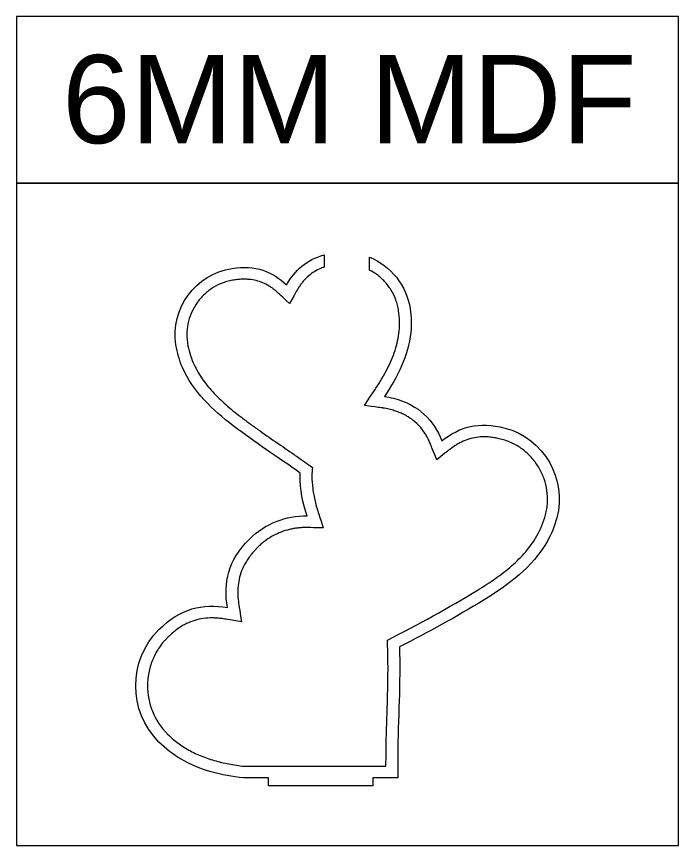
# Model space of a CAD drawing. Header units: millimetres. Extents: x -1524 to 1524, y -318 to 318.
# Drawn here: x -1016 to -508, y -318 to 318 of the extents above; entities that cross this region are included whole.
import ezdxf

# ---------------------------------------------------------------- set-up
doc = ezdxf.new("R2010")
doc.units = ezdxf.units.MM
doc.header["$MEASUREMENT"] = 0
doc.layers.add('Camada 1', color=7, linetype='Continuous')
doc.styles.add('0', font='arial.ttf', dxfattribs={"height": 1})

msp = doc.modelspace()

# ---------------------------------------------------------------- linework, layer by layer
at = {"layer": 'Camada 1', "color": 142, "lineweight": 18}
for points in [[(-1015.9998, 190.0761), (-508, 190.0761), (-508, 317.9237), (-1015.9998, 317.9237), (-1015.9998, 190.0761)], [(-1015.9998, -317.9237), (-508, -317.9237), (-508, 190.0761), (-1015.9998, 190.0761), (-1015.9998, -317.9237)]]:
    msp.add_lwpolyline(points, close=True, dxfattribs=at)
at = {"layer": 'Camada 1', "color": 230, "lineweight": 20}
msp.add_open_spline([(-713.8437, 93.6236), (-716.6719, 112.0412), (-728.955, 126.6794), (-744.9965, 133.3582), (-744.9965, 133.3582), (-744.9965, 133.3582), (-744.9965, 123.4234), (-744.9965, 123.4234), (-744.9965, 123.4234), (-743.1159, 122.4341), (-741.3118, 121.3061), (-739.6011, 120.0508), (-739.6011, 120.0508), (-737.406, 118.4401), (-735.3646, 116.6199), (-733.5109, 114.6171), (-733.5109, 114.6171), (-731.6573, 112.6142), (-729.9914, 110.4285), (-728.5446, 108.0826), (-728.5446, 108.0826), (-727.0978, 105.7367), (-725.8701, 103.2304), (-724.8927, 100.5912), (-724.8927, 100.5912), (-724.4041, 99.2716), (-723.978, 97.9188), (-723.617, 96.5241), (-723.617, 96.5241), (-723.2559, 95.1293), (-722.9598, 93.6927), (-722.7394, 92.2576), (-722.7394, 92.2576), (-721.9459, 87.09), (-721.8223, 81.7786), (-722.3572, 76.5779), (-722.3572, 76.5779), (-722.8703, 71.5884), (-723.9661, 66.7074), (-725.5394, 61.8707), (-725.5394, 61.8707), (-726.326, 59.4523), (-727.232, 57.0451), (-728.2416, 54.6542), (-728.2416, 54.6542), (-729.2512, 52.2633), (-730.3644, 49.8888), (-731.5648, 47.5312), (-731.5648, 47.5312), (-732.7653, 45.1735), (-734.053, 42.8326), (-735.4083, 40.5135), (-735.4083, 40.5135), (-736.086, 39.3539), (-736.7805, 38.1999), (-737.4915, 37.0484), (-737.4915, 37.0484), (-738.2025, 35.8969), (-738.9299, 34.748), (-739.6637, 33.6143), (-739.6637, 33.6143), (-740.0306, 33.0475), (-740.3991, 32.4844), (-740.7786, 31.9094), (-740.7786, 31.9094), (-740.7786, 31.9094), (-741.9395, 30.1596), (-741.9395, 30.1596), (-741.9395, 30.1596), (-741.9395, 30.1596), (-744.2841, 26.6278), (-744.2841, 26.6278), (-744.2841, 26.6278), (-744.2841, 26.6278), (-748.9731, 19.5641), (-748.9731, 19.5641), (-748.9731, 19.5641), (-748.9731, 19.5641), (-743.7285, 18.8384), (-743.7285, 18.8384), (-743.7285, 18.8384), (-743.7285, 18.8384), (-741.1062, 18.4755), (-741.1062, 18.4755), (-741.1062, 18.4755), (-741.1062, 18.4755), (-738.4839, 18.1126), (-738.4839, 18.1126), (-738.4839, 18.1126), (-738.4839, 18.1126), (-737.1728, 17.9312), (-737.1728, 17.9312), (-737.1728, 17.9312), (-737.1728, 17.9312), (-735.8616, 17.7497), (-735.8616, 17.7497), (-735.8616, 17.7497), (-735.8616, 17.7497), (-735.206, 17.659), (-735.206, 17.659), (-735.206, 17.659), (-735.206, 17.659), (-734.8783, 17.6137), (-734.8783, 17.6137), (-734.8783, 17.6137), (-734.8783, 17.6137), (-734.589, 17.5732), (-734.589, 17.5732), (-734.589, 17.5732), (-734.589, 17.5732), (-734.039, 17.4913), (-734.039, 17.4913), (-734.039, 17.4913), (-734.039, 17.4913), (-733.4889, 17.4027), (-733.4889, 17.4027), (-733.4889, 17.4027), (-732.7544, 17.28), (-732.0218, 17.1397), (-731.2866, 16.9804), (-731.2866, 16.9804), (-730.5513, 16.821), (-729.8134, 16.6427), (-729.0835, 16.4476), (-729.0835, 16.4476), (-728.4118, 16.268), (-727.7339, 16.0756), (-727.0769, 15.8778), (-727.0769, 15.8778), (-726.4198, 15.68), (-725.7835, 15.4769), (-725.1608, 15.2668), (-725.1608, 15.2668), (-723.9155, 14.8467), (-722.7248, 14.399), (-721.5897, 13.9268), (-721.5897, 13.9268), (-720.4547, 13.4545), (-719.3755, 12.9578), (-718.346, 12.4375), (-718.346, 12.4375), (-717.3165, 11.9171), (-716.3367, 11.373), (-715.402, 10.8061), (-715.402, 10.8061), (-713.5325, 9.6723), (-711.8431, 8.447), (-710.2925, 7.1245), (-710.2925, 7.1245), (-708.7418, 5.802), (-707.33, 4.3824), (-706.0245, 2.8494), (-706.0245, 2.8494), (-704.7191, 1.3165), (-703.52, -0.3298), (-702.4088, -2.1037), (-702.4088, -2.1037), (-701.8532, -2.9906), (-701.3196, -3.9095), (-700.8064, -4.8618), (-700.8064, -4.8618), (-700.2931, -5.8141), (-699.8002, -6.7999), (-699.3275, -7.8174), (-699.3275, -7.8174), (-699.0911, -8.3261), (-698.8599, -8.8428), (-698.632, -9.3704), (-698.632, -9.3704), (-698.632, -9.3704), (-698.2949, -10.1657), (-698.2949, -10.1657), (-698.2949, -10.1657), (-698.2949, -10.1657), (-697.9602, -10.9849), (-697.9602, -10.9849), (-697.9602, -10.9849), (-697.9602, -10.9849), (-697.5903, -11.9032), (-697.5903, -11.9032), (-697.5903, -11.9032), (-697.5903, -11.9032), (-697.2204, -12.8214), (-697.2204, -12.8214), (-697.2204, -12.8214), (-697.2204, -12.8214), (-696.4807, -14.6579), (-696.4807, -14.6579), (-696.4807, -14.6579), (-696.4807, -14.6579), (-695.0012, -18.3309), (-695.0012, -18.3309), (-695.0012, -18.3309), (-695.0012, -18.3309), (-693.5217, -22.0039), (-693.5217, -22.0039), (-693.5217, -22.0039), (-693.5217, -22.0039), (-690.4071, -19.5588), (-690.4071, -19.5588), (-690.4071, -19.5588), (-690.4071, -19.5588), (-687.2924, -17.1136), (-687.2924, -17.1136), (-687.2924, -17.1136), (-687.2924, -17.1136), (-685.7351, -15.8911), (-685.7351, -15.8911), (-685.7351, -15.8911), (-685.7351, -15.8911), (-684.9566, -15.2798), (-684.9566, -15.2798), (-684.9566, -15.2798), (-684.9566, -15.2798), (-684.1779, -14.6685), (-684.1779, -14.6685), (-684.1779, -14.6685), (-684.1779, -14.6685), (-683.4791, -14.1255), (-683.4791, -14.1255), (-683.4791, -14.1255), (-683.4791, -14.1255), (-682.7901, -13.6044), (-682.7901, -13.6044), (-682.7901, -13.6044), (-682.3295, -13.2608), (-681.8713, -12.9284), (-681.4126, -12.6054), (-681.4126, -12.6054), (-680.4954, -11.9594), (-679.5764, -11.351), (-678.6564, -10.7817), (-678.6564, -10.7817), (-677.7365, -10.2124), (-676.8157, -9.6823), (-675.8917, -9.1908), (-675.8917, -9.1908), (-674.0437, -8.2078), (-672.1832, -7.3792), (-670.287, -6.702), (-670.287, -6.702), (-668.3908, -6.0247), (-666.459, -5.4987), (-664.4554, -5.1262), (-664.4554, -5.1262), (-662.4517, -4.7536), (-660.3763, -4.5345), (-658.1904, -4.4845), (-658.1904, -4.4845), (-657.0975, -4.4595), (-655.9769, -4.4768), (-654.8251, -4.5395), (-654.8251, -4.5395), (-653.6732, -4.6021), (-652.4901, -4.71), (-651.2708, -4.867), (-651.2708, -4.867), (-650.0516, -5.024), (-648.7962, -5.2301), (-647.5073, -5.4872), (-647.5073, -5.4872), (-646.8629, -5.6158), (-646.2101, -5.7572), (-645.542, -5.9136), (-645.542, -5.9136), (-644.8738, -6.07), (-644.1904, -6.2414), (-643.5186, -6.4209), (-643.5186, -6.4209), (-641.9671, -6.8356), (-640.4243, -7.3341), (-638.9335, -7.9003), (-638.9335, -7.9003), (-637.4426, -8.4666), (-636.0037, -9.1006), (-634.608, -9.8005), (-634.608, -9.8005), (-631.8165, -11.2003), (-629.198, -12.8638), (-626.78, -14.7524), (-626.78, -14.7524), (-624.362, -16.641), (-622.1445, -18.7548), (-620.1502, -21.0553), (-620.1502, -21.0553), (-618.156, -23.3557), (-616.3849, -25.8428), (-614.8635, -28.4741), (-614.8635, -28.4741), (-613.342, -31.1055), (-612.0701, -33.8812), (-611.0713, -36.7572), (-611.0713, -36.7572), (-610.0725, -39.6332), (-609.3469, -42.6096), (-608.9164, -45.6474), (-608.9164, -45.6474), (-608.4859, -48.6853), (-608.3506, -51.7845), (-608.5301, -54.9021), (-608.5301, -54.9021), (-608.6198, -56.4609), (-608.7882, -58.0243), (-609.0413, -59.5989), (-609.0413, -59.5989), (-609.2943, -61.1734), (-609.6319, -62.7592), (-610.0466, -64.3107), (-610.0466, -64.3107), (-611.5529, -69.9465), (-613.8082, -75.4289), (-616.6866, -80.503), (-616.6866, -80.503), (-619.1284, -84.8074), (-622.0031, -88.8272), (-625.2487, -92.6316), (-625.2487, -92.6316), (-628.4944, -96.436), (-632.1109, -100.0249), (-636.0007, -103.4229), (-636.0007, -103.4229), (-639.8905, -106.821), (-644.0536, -110.0281), (-648.3838, -113.0795), (-648.3838, -113.0795), (-652.7141, -116.1309), (-657.2116, -119.0266), (-661.7523, -121.7992), (-661.7523, -121.7992), (-684.42, -135.6406), (-707.6482, -148.5423), (-731.3781, -160.4715), (-731.3781, -160.4715), (-731.3136, -162.202), (-731.2457, -163.9556), (-731.1846, -165.6629), (-731.1846, -165.6629), (-731.1235, -167.3702), (-731.0693, -169.0311), (-731.0299, -170.7158), (-731.0299, -170.7158), (-730.95, -174.1286), (-730.9119, -177.535), (-730.9064, -180.9564), (-730.9064, -180.9564), (-730.9009, -184.3779), (-730.9278, -187.8144), (-730.9785, -191.2598), (-730.9785, -191.2598), (-731.0799, -198.1506), (-731.2761, -205.0769), (-731.4938, -212.0385), (-731.4938, -212.0385), (-731.7115, -219.0001), (-731.9507, -225.997), (-732.1359, -233.0203), (-732.1359, -233.0203), (-732.2285, -236.532), (-732.3076, -240.0504), (-732.3636, -243.5781), (-732.3636, -243.5781), (-732.4196, -247.1059), (-732.4525, -250.6431), (-732.4525, -254.1758), (-732.4525, -254.1758), (-732.4525, -254.1758), (-732.4525, -257.1758), (-732.4525, -257.1758), (-732.4525, -257.1758), (-732.4525, -257.1758), (-841.368, -257.1758), (-841.368, -257.1758), (-841.368, -257.1758), (-843.331, -256.9523), (-845.2963, -256.6965), (-847.2448, -256.4062), (-847.2448, -256.4062), (-849.1932, -256.116), (-851.1249, -255.7915), (-853.04, -255.4286), (-853.04, -255.4286), (-856.8703, -254.7029), (-860.6348, -253.8237), (-864.305, -252.7642), (-864.305, -252.7642), (-867.9751, -251.7047), (-871.551, -250.465), (-875.0127, -249.0187), (-875.0127, -249.0187), (-878.4743, -247.5725), (-881.8219, -245.9197), (-885.0425, -244.0303), (-885.0425, -244.0303), (-890.5903, -240.7757), (-895.7688, -236.7875), (-900.3169, -232.2394), (-900.3169, -232.2394), (-900.9495, -231.6068), (-901.5689, -230.9551), (-902.1661, -230.2942), (-902.1661, -230.2942), (-902.7632, -229.6333), (-903.3382, -228.9632), (-903.8933, -228.2823), (-903.8933, -228.2823), (-905.0036, -226.9205), (-906.0348, -225.5156), (-906.9859, -224.0745), (-906.9859, -224.0745), (-907.9371, -222.6335), (-908.8083, -221.1564), (-909.6004, -219.6483), (-909.6004, -219.6483), (-910.3925, -218.1401), (-911.1055, -216.601), (-911.7396, -215.0366), (-911.7396, -215.0366), (-913.0076, -211.9078), (-913.9595, -208.6781), (-914.5944, -205.3963), (-914.5944, -205.3963), (-915.2293, -202.1145), (-915.5472, -198.7806), (-915.5472, -195.4467), (-915.5472, -195.4467), (-915.5472, -192.1128), (-915.2293, -188.7789), (-914.5944, -185.4971), (-914.5944, -185.4971), (-913.9595, -182.2152), (-913.0076, -178.9855), (-911.7396, -175.8567), (-911.7396, -175.8567), (-911.1055, -174.2924), (-910.3925, -172.7532), (-909.6004, -171.2451), (-909.6004, -171.2451), (-908.8083, -169.737), (-907.9371, -168.2599), (-906.9859, -166.8188), (-906.9859, -166.8188), (-906.0348, -165.3778), (-905.0036, -163.9728), (-903.8933, -162.611), (-903.8933, -162.611), (-903.3382, -161.9301), (-902.7632, -161.26), (-902.1661, -160.5991), (-902.1661, -160.5991), (-901.5689, -159.9382), (-900.9495, -159.2866), (-900.3169, -158.654), (-900.3169, -158.654), (-899.7687, -158.1057), (-899.2044, -157.5589), (-898.6465, -157.0352), (-898.6465, -157.0352), (-898.0885, -156.5116), (-897.5369, -156.0111), (-896.986, -155.5278), (-896.986, -155.5278), (-895.8843, -154.5612), (-894.7858, -153.6631), (-893.6943, -152.8331), (-893.6943, -152.8331), (-892.6027, -152.0031), (-891.518, -151.2411), (-890.4376, -150.5409), (-890.4376, -150.5409), (-889.3572, -149.8408), (-888.2811, -149.2024), (-887.2074, -148.6209), (-887.2074, -148.6209), (-885.0601, -147.458), (-882.9225, -146.5224), (-880.7666, -145.778), (-880.7666, -145.778), (-878.6107, -145.0336), (-876.4364, -144.4804), (-874.2116, -144.0962), (-874.2116, -144.0962), (-871.9869, -143.712), (-869.7115, -143.4969), (-867.3624, -143.4403), (-867.3624, -143.4403), (-866.1878, -143.4119), (-864.9948, -143.4233), (-863.782, -143.4732), (-863.782, -143.4732), (-862.5692, -143.5231), (-861.3367, -143.6117), (-860.0821, -143.7381), (-860.0821, -143.7381), (-859.4548, -143.8012), (-858.822, -143.8738), (-858.1851, -143.9555), (-858.1851, -143.9555), (-858.1851, -143.9555), (-857.2246, -144.085), (-857.2246, -144.085), (-857.2246, -144.085), (-857.2246, -144.085), (-856.256, -144.2283), (-856.256, -144.2283), (-856.256, -144.2283), (-856.256, -144.2283), (-855.7687, -144.3051), (-855.7687, -144.3051), (-855.7687, -144.3051), (-855.7687, -144.3051), (-855.2415, -144.3906), (-855.2415, -144.3906), (-855.2415, -144.3906), (-855.2415, -144.3906), (-854.1556, -144.5671), (-854.1556, -144.5671), (-854.1556, -144.5671), (-854.1556, -144.5671), (-851.9838, -144.92), (-851.9838, -144.92), (-851.9838, -144.92), (-851.9838, -144.92), (-847.6402, -145.6258), (-847.6402, -145.6258), (-847.6402, -145.6258), (-847.6402, -145.6258), (-843.2966, -146.3315), (-843.2966, -146.3315), (-843.2966, -146.3315), (-843.2966, -146.3315), (-844.0024, -141.9879), (-844.0024, -141.9879), (-844.0024, -141.9879), (-844.0024, -141.9879), (-844.7081, -137.6443), (-844.7081, -137.6443), (-844.7081, -137.6443), (-844.7081, -137.6443), (-845.061, -135.4724), (-845.061, -135.4724), (-845.061, -135.4724), (-845.061, -135.4724), (-845.2375, -134.3865), (-845.2375, -134.3865), (-845.2375, -134.3865), (-845.2375, -134.3865), (-845.323, -133.8593), (-845.323, -133.8593), (-845.323, -133.8593), (-845.323, -133.8593), (-845.3998, -133.372), (-845.3998, -133.372), (-845.3998, -133.372), (-845.3998, -133.372), (-845.5431, -132.4034), (-845.5431, -132.4034), (-845.5431, -132.4034), (-845.5431, -132.4034), (-845.6726, -131.4429), (-845.6726, -131.4429), (-845.6726, -131.4429), (-845.7543, -130.8061), (-845.8269, -130.1733), (-845.89, -129.546), (-845.89, -129.546), (-846.0164, -128.2914), (-846.105, -127.0588), (-846.1549, -125.8461), (-846.1549, -125.8461), (-846.2049, -124.6333), (-846.2162, -123.4402), (-846.1878, -122.2656), (-846.1878, -122.2656), (-846.1312, -119.9165), (-845.9161, -117.6412), (-845.5319, -115.4164), (-845.5319, -115.4164), (-845.1477, -113.1916), (-844.5945, -111.0174), (-843.8501, -108.8615), (-843.8501, -108.8615), (-843.1057, -106.7055), (-842.1701, -104.568), (-841.0071, -102.4206), (-841.0071, -102.4206), (-840.4257, -101.347), (-839.7873, -100.2708), (-839.0872, -99.1904), (-839.0872, -99.1904), (-838.387, -98.11), (-837.625, -97.0253), (-836.795, -95.9338), (-836.795, -95.9338), (-835.965, -94.8422), (-835.0669, -93.7437), (-834.1003, -92.642), (-834.1003, -92.642), (-833.617, -92.0911), (-833.1165, -91.5395), (-832.5929, -90.9815), (-832.5929, -90.9815), (-832.0692, -90.4236), (-831.5224, -89.8593), (-830.9741, -89.3111), (-830.9741, -89.3111), (-830.1573, -88.4942), (-829.3086, -87.6996), (-828.4448, -86.942), (-828.4448, -86.942), (-827.581, -86.1845), (-826.7021, -85.464), (-825.8058, -84.7765), (-825.8058, -84.7765), (-824.0132, -83.4015), (-822.1509, -82.1584), (-820.2336, -81.0486), (-820.2336, -81.0486), (-818.3163, -79.9388), (-816.3441, -78.9623), (-814.3282, -78.1179), (-814.3282, -78.1179), (-812.3123, -77.2735), (-810.2529, -76.5612), (-808.1633, -75.9814), (-808.1633, -75.9814), (-807.1185, -75.6915), (-806.0661, -75.4347), (-805.0077, -75.2111), (-805.0077, -75.2111), (-803.9493, -74.9874), (-802.885, -74.7969), (-801.8168, -74.6396), (-801.8168, -74.6396), (-800.7485, -74.4823), (-799.6765, -74.3582), (-798.6008, -74.2673), (-798.6008, -74.2673), (-797.5252, -74.1765), (-796.446, -74.1188), (-795.3705, -74.0943), (-795.3705, -74.0943), (-795.3705, -74.0943), (-794.5618, -74.0823), (-794.5618, -74.0823), (-794.5618, -74.0823), (-794.2908, -74.0803), (-794.0173, -74.0805), (-793.7532, -74.0826), (-793.7532, -74.0826), (-793.7532, -74.0826), (-793.3488, -74.0875), (-793.3488, -74.0875), (-793.3488, -74.0875), (-793.3488, -74.0875), (-792.8943, -74.0955), (-792.8943, -74.0955), (-792.8943, -74.0955), (-792.8943, -74.0955), (-791.947, -74.1126), (-791.947, -74.1126), (-791.947, -74.1126), (-791.947, -74.1126), (-790.0524, -74.1467), (-790.0524, -74.1467), (-790.0524, -74.1467), (-790.0524, -74.1467), (-788.1579, -74.1807), (-788.1579, -74.1807), (-788.1579, -74.1807), (-788.1579, -74.1807), (-784.3688, -74.2489), (-784.3688, -74.2489), (-784.3688, -74.2489), (-784.3688, -74.2489), (-780.5797, -74.317), (-780.5797, -74.317), (-780.5797, -74.317), (-780.5797, -74.317), (-782.2962, -69.0814), (-782.2962, -69.0814), (-782.2962, -69.0814), (-782.2962, -69.0814), (-783.1545, -66.4635), (-783.1545, -66.4635), (-783.1545, -66.4635), (-783.1545, -66.4635), (-784.0127, -63.8457), (-784.0127, -63.8457), (-784.0127, -63.8457), (-784.0127, -63.8457), (-784.4418, -62.5368), (-784.4418, -62.5368), (-784.4418, -62.5368), (-784.4418, -62.5368), (-784.8419, -61.3018), (-784.8419, -61.3018), (-784.8419, -61.3018), (-785.1006, -60.4907), (-785.3491, -59.6775), (-785.5876, -58.8641), (-785.5876, -58.8641), (-786.0646, -57.2371), (-786.5018, -55.609), (-786.8951, -53.9794), (-786.8951, -53.9794), (-787.6816, -50.7201), (-788.2923, -47.4544), (-788.7013, -44.1865), (-788.7013, -44.1865), (-789.1103, -40.9186), (-789.3175, -37.6486), (-789.2968, -34.3707), (-789.2968, -34.3707), (-789.2832, -32.2404), (-789.1732, -30.1118), (-788.967, -27.9915), (-788.967, -27.9915), (-788.967, -27.9915), (-792.4146, -25.5089), (-792.4146, -25.5089), (-792.4146, -25.5089), (-793.5711, -24.6771), (-794.7421, -23.8369), (-795.9141, -23.0028), (-795.9141, -23.0028), (-798.2581, -21.3347), (-800.6059, -19.6911), (-802.9548, -18.0602), (-802.9548, -18.0602), (-807.6526, -14.7984), (-812.3548, -11.5876), (-817.0188, -8.3847), (-817.0188, -8.3847), (-821.6827, -5.1819), (-826.3083, -1.987), (-830.8603, 1.2497), (-830.8603, 1.2497), (-833.1363, 2.8681), (-835.3939, 4.4969), (-837.6241, 6.1384), (-837.6241, 6.1384), (-839.8543, 7.78), (-842.0572, 9.4342), (-844.245, 11.1198), (-844.245, 11.1198), (-848.0402, 14.0437), (-851.7888, 17.0778), (-855.3631, 20.2279), (-855.3631, 20.2279), (-858.9374, 23.3781), (-862.3375, 26.6442), (-865.4714, 30.0504), (-865.4714, 30.0504), (-868.6053, 33.4565), (-871.4731, 37.0027), (-873.9873, 40.7), (-873.9873, 40.7), (-876.5016, 44.3974), (-878.6623, 48.246), (-880.4139, 52.3067), (-880.4139, 52.3067), (-882.4845, 57.1073), (-883.9603, 62.2112), (-884.7539, 67.3788), (-884.7539, 67.3788), (-884.9742, 68.8139), (-885.1228, 70.2732), (-885.1969, 71.712), (-885.1969, 71.712), (-885.2709, 73.1509), (-885.2704, 74.5692), (-885.2002, 75.9746), (-885.2002, 75.9746), (-885.0598, 78.7854), (-884.6405, 81.5446), (-883.9643, 84.2166), (-883.9643, 84.2166), (-883.288, 86.8885), (-882.3547, 89.4733), (-881.1874, 91.9401), (-881.1874, 91.9401), (-880.0201, 94.4069), (-878.6189, 96.7556), (-877.0082, 98.9507), (-877.0082, 98.9507), (-875.3975, 101.1459), (-873.5774, 103.1873), (-871.5745, 105.0409), (-871.5745, 105.0409), (-869.5716, 106.8946), (-867.386, 108.5604), (-865.04, 110.0072), (-865.04, 110.0072), (-862.6941, 111.454), (-860.1878, 112.6818), (-857.5486, 113.6591), (-857.5486, 113.6591), (-856.2291, 114.1478), (-854.8762, 114.5738), (-853.4815, 114.9349), (-853.4815, 114.9349), (-852.0867, 115.296), (-850.6501, 115.5921), (-849.215, 115.8125), (-849.215, 115.8125), (-848.6106, 115.9053), (-847.9969, 115.9899), (-847.3979, 116.0631), (-847.3979, 116.0631), (-846.7989, 116.1363), (-846.2145, 116.198), (-845.6386, 116.2494), (-845.6386, 116.2494), (-844.4868, 116.3523), (-843.3689, 116.4143), (-842.2868, 116.4375), (-842.2868, 116.4375), (-841.2047, 116.4608), (-840.1585, 116.4452), (-839.1436, 116.3937), (-839.1436, 116.3937), (-838.1288, 116.3422), (-837.1453, 116.2547), (-836.1897, 116.1336), (-836.1897, 116.1336), (-834.2786, 115.8914), (-832.479, 115.5146), (-830.7557, 115.0134), (-830.7557, 115.0134), (-829.0325, 114.5121), (-827.3857, 113.8864), (-825.7836, 113.1344), (-825.7836, 113.1344), (-824.9825, 112.7584), (-824.1927, 112.3509), (-823.4114, 111.9112), (-823.4114, 111.9112), (-822.6302, 111.4714), (-821.8576, 110.9996), (-821.0902, 110.4939), (-821.0902, 110.4939), (-820.3229, 109.9883), (-819.5609, 109.4488), (-818.8066, 108.8786), (-818.8066, 108.8786), (-818.0522, 108.3083), (-817.3056, 107.7073), (-816.5507, 107.0621), (-816.5507, 107.0621), (-816.1733, 106.7396), (-815.7938, 106.406), (-815.431, 106.0781), (-815.431, 106.0781), (-815.431, 106.0781), (-814.8729, 105.5671), (-814.8729, 105.5671), (-814.8729, 105.5671), (-814.8729, 105.5671), (-814.2334, 104.973), (-814.2334, 104.973), (-814.2334, 104.973), (-814.2334, 104.973), (-812.9458, 103.7767), (-812.9458, 103.7767), (-812.9458, 103.7767), (-812.9458, 103.7767), (-811.6581, 102.5804), (-811.6581, 102.5804), (-811.6581, 102.5804), (-811.6581, 102.5804), (-809.0829, 100.1879), (-809.0829, 100.1879), (-809.0829, 100.1879), (-809.0829, 100.1879), (-806.5076, 97.7953), (-806.5076, 97.7953), (-806.5076, 97.7953), (-806.5076, 97.7953), (-804.7725, 100.8533), (-804.7725, 100.8533), (-804.7725, 100.8533), (-804.7725, 100.8533), (-803.0374, 103.9112), (-803.0374, 103.9112), (-803.0374, 103.9112), (-803.0374, 103.9112), (-802.1699, 105.4402), (-802.1699, 105.4402), (-802.1699, 105.4402), (-802.1699, 105.4402), (-801.3024, 106.9692), (-801.3024, 106.9692), (-801.3024, 106.9692), (-801.3024, 106.9692), (-800.8717, 107.7283), (-800.8717, 107.7283), (-800.8717, 107.7283), (-800.8717, 107.7283), (-800.4934, 108.3837), (-800.4934, 108.3837), (-800.4934, 108.3837), (-800.2463, 108.8056), (-799.985, 109.2379), (-799.7224, 109.659), (-799.7224, 109.659), (-799.1972, 110.5012), (-798.6666, 111.2986), (-798.1196, 112.0687), (-798.1196, 112.0687), (-797.5725, 112.8388), (-797.009, 113.5815), (-796.4303, 114.2935), (-796.4303, 114.2935), (-795.8517, 115.0054), (-795.2578, 115.6866), (-794.6461, 116.3396), (-794.6461, 116.3396), (-794.0343, 116.9926), (-793.4047, 117.6174), (-792.7548, 118.2154), (-792.7548, 118.2154), (-791.455, 119.4115), (-790.0743, 120.5006), (-788.5821, 121.4943), (-788.5821, 121.4943), (-787.0899, 122.488), (-785.4863, 123.3864), (-783.7339, 124.1905), (-783.7339, 124.1905), (-782.8577, 124.5926), (-781.9443, 124.971), (-780.9896, 125.3248), (-780.9896, 125.3248), (-780.6634, 125.4456), (-780.3324, 125.5636), (-779.9964, 125.6786), (-779.9964, 125.6786), (-779.9964, 125.6786), (-779.9964, 135.0988), (-779.9964, 135.0988), (-779.9964, 135.0988), (-793.67, 131.2655), (-802.4153, 123.2451), (-808.7193, 112.1347), (-808.7193, 112.1347), (-819.6751, 122.3131), (-832.573, 127.4734), (-850.581, 124.7082), (-850.581, 124.7082), (-878.6658, 120.3955), (-897.9622, 94.0977), (-893.6496, 66.0128), (-893.6496, 66.0128), (-892.7347, 60.0548), (-891.065, 54.2765), (-888.6779, 48.7422), (-888.6779, 48.7422), (-880.6953, 30.2353), (-865.4167, 16.0698), (-849.7378, 3.9903), (-849.7378, 3.9903), (-833.1382, -8.7985), (-815.3035, -20.1176), (-798.2611, -32.3895), (-798.2611, -32.3895), (-798.2807, -33.0307), (-798.2925, -33.6722), (-798.2966, -34.3137), (-798.2966, -34.3137), (-798.3631, -44.8479), (-796.3385, -55.1389), (-793.0758, -65.0909), (-793.0758, -65.0909), (-809.065, -64.8033), (-825.1462, -70.7553), (-837.3381, -82.9471), (-837.3381, -82.9471), (-853.7807, -99.3898), (-857.2799, -116.3886), (-854.1836, -135.4445), (-854.1836, -135.4445), (-873.2394, -132.3482), (-890.2383, -135.8474), (-906.6809, -152.29), (-906.6809, -152.29), (-930.5026, -176.1118), (-930.5026, -214.7815), (-906.6809, -238.6033), (-906.6809, -238.6033), (-901.5616, -243.7226), (-895.8404, -248.1301), (-889.5966, -251.7931), (-889.5966, -251.7931), (-875.0785, -260.3101), (-858.5773, -264.3189), (-841.8726, -266.1758), (-841.8726, -266.1758), (-841.8726, -266.1758), (-822.6626, -266.1758), (-822.6626, -266.1758), (-822.6626, -266.1758), (-822.6626, -266.1758), (-822.6626, -272.1758), (-822.6626, -272.1758), (-822.6626, -272.1758), (-822.6626, -272.1758), (-742.6626, -272.1758), (-742.6626, -272.1758), (-742.6626, -272.1758), (-742.6626, -272.1758), (-742.6626, -266.1758), (-742.6626, -266.1758), (-742.6626, -266.1758), (-742.6626, -266.1758), (-723.4525, -266.1758), (-723.4525, -266.1758), (-723.4525, -266.1758), (-723.4525, -266.1758), (-723.4525, -254.1758), (-723.4525, -254.1758), (-723.4525, -254.1758), (-723.4525, -226.3113), (-721.3811, -198.3145), (-722.0324, -170.5051), (-722.0324, -170.5051), (-722.0701, -168.8942), (-722.1182, -167.2776), (-722.1786, -165.6569), (-722.1786, -165.6569), (-700.0461, -154.5158), (-678.3758, -142.4794), (-657.2213, -129.5776), (-657.2213, -129.5776), (-638.4985, -118.1589), (-619.8785, -104.3699), (-608.8585, -84.9437), (-608.8585, -84.9437), (-605.5839, -79.1712), (-603.0656, -73.0468), (-601.3518, -66.6345), (-601.3518, -66.6345), (-593.3651, -36.7514), (-611.3117, -5.7128), (-641.1948, 2.2739), (-641.1948, 2.2739), (-661.2614, 7.637), (-676.1829, 3.05), (-689.6517, -7.5237), (-689.6517, -7.5237), (-696.0496, 8.3597), (-706.6931, 19.7793), (-726.7597, 25.1424), (-726.7597, 25.1424), (-729.0218, 25.747), (-731.2907, 26.203), (-733.5555, 26.5164), (-733.5555, 26.5164), (-723.6911, 41.3761), (-715.2473, 57.7368), (-713.4044, 75.6572), (-713.4044, 75.6572), (-712.7878, 81.6527), (-712.9288, 87.6656), (-713.8437, 93.6236)], degree=3, knots=[0, 0, 0, 0, 0.00374532, 0.00374532, 0.00374532, 0.00374532, 0.00749064, 0.00749064, 0.00749064, 0.00749064, 0.01123596, 0.01123596, 0.01123596, 0.01123596, 0.01498127, 0.01498127, 0.01498127, 0.01498127, 0.01872659, 0.01872659, 0.01872659, 0.01872659, 0.02247191, 0.02247191, 0.02247191, 0.02247191, 0.02621723, 0.02621723, 0.02621723, 0.02621723, 0.02996255, 0.02996255, 0.02996255, 0.02996255, 0.03370787, 0.03370787, 0.03370787, 0.03370787, 0.03745318, 0.03745318, 0.03745318, 0.03745318, 0.0411985, 0.0411985, 0.0411985, 0.0411985, 0.04494382, 0.04494382, 0.04494382, 0.04494382, 0.04868914, 0.04868914, 0.04868914, 0.04868914, 0.05243446, 0.05243446, 0.05243446, 0.05243446, 0.05617978, 0.05617978, 0.05617978, 0.05617978, 0.05992509, 0.05992509, 0.05992509, 0.05992509, 0.06367041, 0.06367041, 0.06367041, 0.06367041, 0.06741573, 0.06741573, 0.06741573, 0.06741573, 0.07116105, 0.07116105, 0.07116105, 0.07116105, 0.07490637, 0.07490637, 0.07490637, 0.07490637, 0.07865169, 0.07865169, 0.07865169, 0.07865169, 0.082397, 0.082397, 0.082397, 0.082397, 0.08614232, 0.08614232, 0.08614232, 0.08614232, 0.08988764, 0.08988764, 0.08988764, 0.08988764, 0.09363296, 0.09363296, 0.09363296, 0.09363296, 0.09737828, 0.09737828, 0.09737828, 0.09737828, 0.1011236, 0.1011236, 0.1011236, 0.1011236, 0.10486891, 0.10486891, 0.10486891, 0.10486891, 0.10861423, 0.10861423, 0.10861423, 0.10861423, 0.11235955, 0.11235955, 0.11235955, 0.11235955, 0.11610487, 0.11610487, 0.11610487, 0.11610487, 0.11985019, 0.11985019, 0.11985019, 0.11985019, 0.12359551, 0.12359551, 0.12359551, 0.12359551, 0.12734082, 0.12734082, 0.12734082, 0.12734082, 0.13108614, 0.13108614, 0.13108614, 0.13108614, 0.13483146, 0.13483146, 0.13483146, 0.13483146, 0.13857678, 0.13857678, 0.13857678, 0.13857678, 0.1423221, 0.1423221, 0.1423221, 0.1423221, 0.14606742, 0.14606742, 0.14606742, 0.14606742, 0.14981273, 0.14981273, 0.14981273, 0.14981273, 0.15355805, 0.15355805, 0.15355805, 0.15355805, 0.15730337, 0.15730337, 0.15730337, 0.15730337, 0.16104869, 0.16104869, 0.16104869, 0.16104869, 0.16479401, 0.16479401, 0.16479401, 0.16479401, 0.16853933, 0.16853933, 0.16853933, 0.16853933, 0.17228464, 0.17228464, 0.17228464, 0.17228464, 0.17602996, 0.17602996, 0.17602996, 0.17602996, 0.17977528, 0.17977528, 0.17977528, 0.17977528, 0.1835206, 0.1835206, 0.1835206, 0.1835206, 0.18726592, 0.18726592, 0.18726592, 0.18726592, 0.19101124, 0.19101124, 0.19101124, 0.19101124, 0.19475655, 0.19475655, 0.19475655, 0.19475655, 0.19850187, 0.19850187, 0.19850187, 0.19850187, 0.20224719, 0.20224719, 0.20224719, 0.20224719, 0.20599251, 0.20599251, 0.20599251, 0.20599251, 0.20973783, 0.20973783, 0.20973783, 0.20973783, 0.21348315, 0.21348315, 0.21348315, 0.21348315, 0.21722846, 0.21722846, 0.21722846, 0.21722846, 0.22097378, 0.22097378, 0.22097378, 0.22097378, 0.2247191, 0.2247191, 0.2247191, 0.2247191, 0.22846442, 0.22846442, 0.22846442, 0.22846442, 0.23220974, 0.23220974, 0.23220974, 0.23220974, 0.23595506, 0.23595506, 0.23595506, 0.23595506, 0.23970037, 0.23970037, 0.23970037, 0.23970037, 0.24344569, 0.24344569, 0.24344569, 0.24344569, 0.24719101, 0.24719101, 0.24719101, 0.24719101, 0.25093633, 0.25093633, 0.25093633, 0.25093633, 0.25468165, 0.25468165, 0.25468165, 0.25468165, 0.25842697, 0.25842697, 0.25842697, 0.25842697, 0.26217228, 0.26217228, 0.26217228, 0.26217228, 0.2659176, 0.2659176, 0.2659176, 0.2659176, 0.26966292, 0.26966292, 0.26966292, 0.26966292, 0.27340824, 0.27340824, 0.27340824, 0.27340824, 0.27715356, 0.27715356, 0.27715356, 0.27715356, 0.28089888, 0.28089888, 0.28089888, 0.28089888, 0.28464419, 0.28464419, 0.28464419, 0.28464419, 0.28838951, 0.28838951, 0.28838951, 0.28838951, 0.29213483, 0.29213483, 0.29213483, 0.29213483, 0.29588015, 0.29588015, 0.29588015, 0.29588015, 0.29962547, 0.29962547, 0.29962547, 0.29962547, 0.30337079, 0.30337079, 0.30337079, 0.30337079, 0.3071161, 0.3071161, 0.3071161, 0.3071161, 0.31086142, 0.31086142, 0.31086142, 0.31086142, 0.31460674, 0.31460674, 0.31460674, 0.31460674, 0.31835206, 0.31835206, 0.31835206, 0.31835206, 0.32209738, 0.32209738, 0.32209738, 0.32209738, 0.3258427, 0.3258427, 0.3258427, 0.3258427, 0.32958801, 0.32958801, 0.32958801, 0.32958801, 0.33333333, 0.33333333, 0.33333333, 0.33333333, 0.33707865, 0.33707865, 0.33707865, 0.33707865, 0.34082397, 0.34082397, 0.34082397, 0.34082397, 0.34456929, 0.34456929, 0.34456929, 0.34456929, 0.34831461, 0.34831461, 0.34831461, 0.34831461, 0.35205993, 0.35205993, 0.35205993, 0.35205993, 0.35580524, 0.35580524, 0.35580524, 0.35580524, 0.35955056, 0.35955056, 0.35955056, 0.35955056, 0.36329588, 0.36329588, 0.36329588, 0.36329588, 0.3670412, 0.3670412, 0.3670412, 0.3670412, 0.37078652, 0.37078652, 0.37078652, 0.37078652, 0.37453184, 0.37453184, 0.37453184, 0.37453184, 0.37827715, 0.37827715, 0.37827715, 0.37827715, 0.38202247, 0.38202247, 0.38202247, 0.38202247, 0.38576779, 0.38576779, 0.38576779, 0.38576779, 0.38951311, 0.38951311, 0.38951311, 0.38951311, 0.39325843, 0.39325843, 0.39325843, 0.39325843, 0.39700375, 0.39700375, 0.39700375, 0.39700375, 0.40074906, 0.40074906, 0.40074906, 0.40074906, 0.40449438, 0.40449438, 0.40449438, 0.40449438, 0.4082397, 0.4082397, 0.4082397, 0.4082397, 0.41198502, 0.41198502, 0.41198502, 0.41198502, 0.41573034, 0.41573034, 0.41573034, 0.41573034, 0.41947566, 0.41947566, 0.41947566, 0.41947566, 0.42322097, 0.42322097, 0.42322097, 0.42322097, 0.42696629, 0.42696629, 0.42696629, 0.42696629, 0.43071161, 0.43071161, 0.43071161, 0.43071161, 0.43445693, 0.43445693, 0.43445693, 0.43445693, 0.43820225, 0.43820225, 0.43820225, 0.43820225, 0.44194757, 0.44194757, 0.44194757, 0.44194757, 0.44569288, 0.44569288, 0.44569288, 0.44569288, 0.4494382, 0.4494382, 0.4494382, 0.4494382, 0.45318352, 0.45318352, 0.45318352, 0.45318352, 0.45692884, 0.45692884, 0.45692884, 0.45692884, 0.46067416, 0.46067416, 0.46067416, 0.46067416, 0.46441948, 0.46441948, 0.46441948, 0.46441948, 0.46816479, 0.46816479, 0.46816479, 0.46816479, 0.47191011, 0.47191011, 0.47191011, 0.47191011, 0.47565543, 0.47565543, 0.47565543, 0.47565543, 0.47940075, 0.47940075, 0.47940075, 0.47940075, 0.48314607, 0.48314607, 0.48314607, 0.48314607, 0.48689139, 0.48689139, 0.48689139, 0.48689139, 0.4906367, 0.4906367, 0.4906367, 0.4906367, 0.49438202, 0.49438202, 0.49438202, 0.49438202, 0.49812734, 0.49812734, 0.49812734, 0.49812734, 0.50187266, 0.50187266, 0.50187266, 0.50187266, 0.50561798, 0.50561798, 0.50561798, 0.50561798, 0.5093633, 0.5093633, 0.5093633, 0.5093633, 0.51310861, 0.51310861, 0.51310861, 0.51310861, 0.51685393, 0.51685393, 0.51685393, 0.51685393, 0.52059925, 0.52059925, 0.52059925, 0.52059925, 0.52434457, 0.52434457, 0.52434457, 0.52434457, 0.52808989, 0.52808989, 0.52808989, 0.52808989, 0.53183521, 0.53183521, 0.53183521, 0.53183521, 0.53558052, 0.53558052, 0.53558052, 0.53558052, 0.53932584, 0.53932584, 0.53932584, 0.53932584, 0.54307116, 0.54307116, 0.54307116, 0.54307116, 0.54681648, 0.54681648, 0.54681648, 0.54681648, 0.5505618, 0.5505618, 0.5505618, 0.5505618, 0.55430712, 0.55430712, 0.55430712, 0.55430712, 0.55805243, 0.55805243, 0.55805243, 0.55805243, 0.56179775, 0.56179775, 0.56179775, 0.56179775, 0.56554307, 0.56554307, 0.56554307, 0.56554307, 0.56928839, 0.56928839, 0.56928839, 0.56928839, 0.57303371, 0.57303371, 0.57303371, 0.57303371, 0.57677903, 0.57677903, 0.57677903, 0.57677903, 0.58052434, 0.58052434, 0.58052434, 0.58052434, 0.58426966, 0.58426966, 0.58426966, 0.58426966, 0.58801498, 0.58801498, 0.58801498, 0.58801498, 0.5917603, 0.5917603, 0.5917603, 0.5917603, 0.59550562, 0.59550562, 0.59550562, 0.59550562, 0.59925094, 0.59925094, 0.59925094, 0.59925094, 0.60299625, 0.60299625, 0.60299625, 0.60299625, 0.60674157, 0.60674157, 0.60674157, 0.60674157, 0.61048689, 0.61048689, 0.61048689, 0.61048689, 0.61423221, 0.61423221, 0.61423221, 0.61423221, 0.61797753, 0.61797753, 0.61797753, 0.61797753, 0.62172285, 0.62172285, 0.62172285, 0.62172285, 0.62546816, 0.62546816, 0.62546816, 0.62546816, 0.62921348, 0.62921348, 0.62921348, 0.62921348, 0.6329588, 0.6329588, 0.6329588, 0.6329588, 0.63670412, 0.63670412, 0.63670412, 0.63670412, 0.64044944, 0.64044944, 0.64044944, 0.64044944, 0.64419476, 0.64419476, 0.64419476, 0.64419476, 0.64794007, 0.64794007, 0.64794007, 0.64794007, 0.65168539, 0.65168539, 0.65168539, 0.65168539, 0.65543071, 0.65543071, 0.65543071, 0.65543071, 0.65917603, 0.65917603, 0.65917603, 0.65917603, 0.66292135, 0.66292135, 0.66292135, 0.66292135, 0.66666667, 0.66666667, 0.66666667, 0.66666667, 0.67041199, 0.67041199, 0.67041199, 0.67041199, 0.6741573, 0.6741573, 0.6741573, 0.6741573, 0.67790262, 0.67790262, 0.67790262, 0.67790262, 0.68164794, 0.68164794, 0.68164794, 0.68164794, 0.68539326, 0.68539326, 0.68539326, 0.68539326, 0.68913858, 0.68913858, 0.68913858, 0.68913858, 0.6928839, 0.6928839, 0.6928839, 0.6928839, 0.69662921, 0.69662921, 0.69662921, 0.69662921, 0.70037453, 0.70037453, 0.70037453, 0.70037453, 0.70411985, 0.70411985, 0.70411985, 0.70411985, 0.70786517, 0.70786517, 0.70786517, 0.70786517, 0.71161049, 0.71161049, 0.71161049, 0.71161049, 0.71535581, 0.71535581, 0.71535581, 0.71535581, 0.71910112, 0.71910112, 0.71910112, 0.71910112, 0.72284644, 0.72284644, 0.72284644, 0.72284644, 0.72659176, 0.72659176, 0.72659176, 0.72659176, 0.73033708, 0.73033708, 0.73033708, 0.73033708, 0.7340824, 0.7340824, 0.7340824, 0.7340824, 0.73782772, 0.73782772, 0.73782772, 0.73782772, 0.74157303, 0.74157303, 0.74157303, 0.74157303, 0.74531835, 0.74531835, 0.74531835, 0.74531835, 0.74906367, 0.74906367, 0.74906367, 0.74906367, 0.75280899, 0.75280899, 0.75280899, 0.75280899, 0.75655431, 0.75655431, 0.75655431, 0.75655431, 0.76029963, 0.76029963, 0.76029963, 0.76029963, 0.76404494, 0.76404494, 0.76404494, 0.76404494, 0.76779026, 0.76779026, 0.76779026, 0.76779026, 0.77153558, 0.77153558, 0.77153558, 0.77153558, 0.7752809, 0.7752809, 0.7752809, 0.7752809, 0.77902622, 0.77902622, 0.77902622, 0.77902622, 0.78277154, 0.78277154, 0.78277154, 0.78277154, 0.78651685, 0.78651685, 0.78651685, 0.78651685, 0.79026217, 0.79026217, 0.79026217, 0.79026217, 0.79400749, 0.79400749, 0.79400749, 0.79400749, 0.79775281, 0.79775281, 0.79775281, 0.79775281, 0.80149813, 0.80149813, 0.80149813, 0.80149813, 0.80524345, 0.80524345, 0.80524345, 0.80524345, 0.80898876, 0.80898876, 0.80898876, 0.80898876, 0.81273408, 0.81273408, 0.81273408, 0.81273408, 0.8164794, 0.8164794, 0.8164794, 0.8164794, 0.82022472, 0.82022472, 0.82022472, 0.82022472, 0.82397004, 0.82397004, 0.82397004, 0.82397004, 0.82771536, 0.82771536, 0.82771536, 0.82771536, 0.83146067, 0.83146067, 0.83146067, 0.83146067, 0.83520599, 0.83520599, 0.83520599, 0.83520599, 0.83895131, 0.83895131, 0.83895131, 0.83895131, 0.84269663, 0.84269663, 0.84269663, 0.84269663, 0.84644195, 0.84644195, 0.84644195, 0.84644195, 0.85018727, 0.85018727, 0.85018727, 0.85018727, 0.85393258, 0.85393258, 0.85393258, 0.85393258, 0.8576779, 0.8576779, 0.8576779, 0.8576779, 0.86142322, 0.86142322, 0.86142322, 0.86142322, 0.86516854, 0.86516854, 0.86516854, 0.86516854, 0.86891386, 0.86891386, 0.86891386, 0.86891386, 0.87265918, 0.87265918, 0.87265918, 0.87265918, 0.87640449, 0.87640449, 0.87640449, 0.87640449, 0.88014981, 0.88014981, 0.88014981, 0.88014981, 0.88389513, 0.88389513, 0.88389513, 0.88389513, 0.88764045, 0.88764045, 0.88764045, 0.88764045, 0.89138577, 0.89138577, 0.89138577, 0.89138577, 0.89513109, 0.89513109, 0.89513109, 0.89513109, 0.8988764, 0.8988764, 0.8988764, 0.8988764, 0.90262172, 0.90262172, 0.90262172, 0.90262172, 0.90636704, 0.90636704, 0.90636704, 0.90636704, 0.91011236, 0.91011236, 0.91011236, 0.91011236, 0.91385768, 0.91385768, 0.91385768, 0.91385768, 0.917603, 0.917603, 0.917603, 0.917603, 0.92134831, 0.92134831, 0.92134831, 0.92134831, 0.92509363, 0.92509363, 0.92509363, 0.92509363, 0.92883895, 0.92883895, 0.92883895, 0.92883895, 0.93258427, 0.93258427, 0.93258427, 0.93258427, 0.93632959, 0.93632959, 0.93632959, 0.93632959, 0.94007491, 0.94007491, 0.94007491, 0.94007491, 0.94382022, 0.94382022, 0.94382022, 0.94382022, 0.94756554, 0.94756554, 0.94756554, 0.94756554, 0.95131086, 0.95131086, 0.95131086, 0.95131086, 0.95505618, 0.95505618, 0.95505618, 0.95505618, 0.9588015, 0.9588015, 0.9588015, 0.9588015, 0.96254682, 0.96254682, 0.96254682, 0.96254682, 0.96629213, 0.96629213, 0.96629213, 0.96629213, 0.97003745, 0.97003745, 0.97003745, 0.97003745, 0.97378277, 0.97378277, 0.97378277, 0.97378277, 0.97752809, 0.97752809, 0.97752809, 0.97752809, 0.98127341, 0.98127341, 0.98127341, 0.98127341, 0.98501873, 0.98501873, 0.98501873, 0.98501873, 0.98876404, 0.98876404, 0.98876404, 0.98876404, 0.99250936, 0.99250936, 0.99250936, 0.99250936, 1, 1, 1, 1], dxfattribs=at)

# ---------------------------------------------------------------- texts
at = {"layer": 'Camada 1', "color": 142, "style": '0', "width": 1}
msp.add_text('6MM MDF', height=67.67028, dxfattribs=at).set_placement((-981.0903, 220.7758))

doc.saveas('drawing.dxf')
